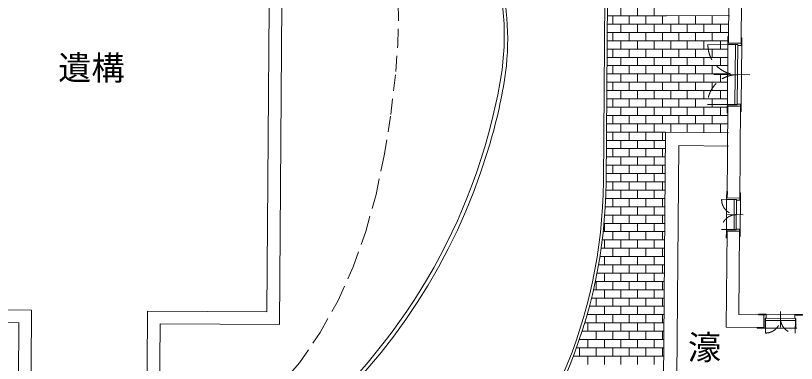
# Model space of a CAD drawing. Units: millimetres, scale not verified. Extents: x -94331 to 144568, y -56598 to 62562.
# Drawn here: x -19843 to 3706, y -15957 to -5482 of the extents above; entities that cross this region are included whole.
import ezdxf
from ezdxf.enums import TextEntityAlignment as Align

# ---------------------------------------------------------------- set-up
doc = ezdxf.new("R2010")
doc.units = ezdxf.units.MM
doc.header["$LTSCALE"] = 400
doc.linetypes.add('DASHED1', pattern=[1.8, 1.2, -0.6])
for name, color, linetype, lineweight in [('0-2_壁', 7, 'Continuous', 9), ('0-3_建具', 7, 'DASHED1', 9), ('0-5_雑', 7, 'Continuous', 9)]:
    doc.layers.add(name, color=color, linetype=linetype, lineweight=lineweight)
doc.layers.add('0-7_ハッチ', color=7, linetype='Continuous')
doc.styles.add('ＭＳ ゴシック', font='')
doc.styles.get('ＭＳ ゴシック').set_extended_font_data('MS Gothic')

msp = doc.modelspace()

# ---------------------------------------------------------------- linework, layer by layer
at = {"layer": '0-2_壁'}
for p, q in [((-2115.4, -10483.9), (-2022.3, 1917.4)), ((-2035.4, -10484.5), (-1942.3, 1916.8)), ((2037.4, -6352.9), (2059.3, -3508)), ((1657.8, -6310), (1679, -3545.1)), ((1685.1, -5489.3), (-214.8, -5475)), ((1937.4, -6362.2), (1037.4, -6355.3)), ((1623.5, -8169.8), (1637.5, -6349.9)), ((2037.8, -6312.9), (1637.8, -6309.9)), ((1867.4, -6351.6), (1853.5, -8171.6)), ((1937.4, -6352.2), (1923.7, -8147.1)), ((2057.4, -6353.1), (2037.4, -6352.9)), ((2057.4, -6353.1), (2043.7, -8148)), ((1216.7, -7256.7), (2301, -7265)), ((2136, -7263.7), (1663.7, -7260.1)), ((1923.6, -8162.1), (1023.6, -8155.2)), ((1622, -10974.9), (1643.2, -8210)), ((1623.5, -8169.8), (1623.2, -8209.8)), ((2023.2, -8212.9), (1623.2, -8209.8)), ((2001.6, -11017.8), (2023.5, -8172.9)), ((2043.5, -8173), (2023.5, -8172.9)), ((-241.3, -8994.9), (-299.4, -16742.3)), ((1658.7, -9009.2), (-241.3, -8994.9)), ((155.7, -9397.9), (103.5, -16349)), ((1655.7, -9409.2), (155.7, -9397.9)), ((1901.6, -11027), (1451.6, -11023.6)), ((1601.7, -11014.7), (1594.6, -11934.7)), ((1601.7, -11014.7), (1602, -10974.7)), ((2002, -10977.8), (1602, -10974.7)), ((1824.6, -11936.5), (1831.7, -11016.5)), ((1894.6, -11937), (1901.5, -11042)), ((2021.6, -11018), (2001.6, -11017.8)), ((2021.6, -11018), (2021.5, -11043)), ((2103.6, -11478.6), (1631.4, -11475)), ((1894.7, -11927), (1444.7, -11923.6)), ((1592.1, -14864.8), (1614.3, -11974.9)), ((1594.6, -11934.7), (1594.3, -11974.7)), ((1994.3, -11977.8), (1594.3, -11974.7)), ((1975, -14487.7), (1994.6, -11937.8)), ((2014.6, -11937.9), (1994.6, -11937.8)), ((2727.4, -14493.5), (1975, -14487.7)), ((2727.4, -14493.5), (2724.3, -14893.5)), ((2767.5, -14473.8), (2767.4, -14493.8)), ((2767.5, -14473.8), (2792.5, -14474)), ((2776.6, -14593.9), (2773.2, -15043.8)), ((3686.6, -14600.8), (2791.6, -14594)), ((3228.2, -14391.8), (3224.6, -14864)), ((3687.5, -14480.8), (3687.4, -14500.8)), ((3686.1, -14670.8), (2766.1, -14663.8)), ((3676.6, -14600.8), (3673.1, -15050.8)), ((2724.5, -14873.5), (1592.1, -14864.8)), ((2764.3, -14893.8), (2724.3, -14893.5)), ((2764.3, -14893.8), (3684.3, -14900.8)), ((3684.3, -14900.8), (3724.3, -14901.1))]:
    msp.add_line(p, q, dxfattribs=at)
for points in [[(-15510.2, -18123.6), (-19770.1, -18091.6), (-19744.9, -14731.7), (-23344.8, -14704.6), (-23230.6, 504.9), (-11770.9, 418.9), (-11885.1, -14790.7), (-15485, -14763.7)], [(-22961.9, -14327.5), (-22853.5, 122.1), (-12153.8, 41.7), (-12262.2, -14407.8), (-15862.1, -14380.8), (-15887.4, -17740.7), (-19387.3, -17714.4), (-19362, -14354.5)], [(1657.8, -6310), (1659.3, -6110), (1639.3, -6109.9), (1637.8, -6309.9)], [(2037.4, -6352.9), (2039, -6152.9), (2059, -6153.1), (2057.4, -6353.1)], [(1643.2, -8210), (1641.6, -8410), (1621.6, -8409.8), (1623.2, -8209.8)], [(2023.5, -8172.9), (2021.9, -8372.9), (2041.9, -8373), (2043.5, -8173)], [(1622, -10974.9), (1623.5, -10774.9), (1603.5, -10774.7), (1602, -10974.7)], [(2001.6, -11017.8), (2003.2, -10817.8), (2023.2, -10818), (2021.6, -11018)], [(1614.3, -11974.9), (1612.8, -12174.9), (1592.8, -12174.7), (1594.3, -11974.7)], [(1994.6, -11937.8), (1993.1, -12137.8), (2013.1, -12137.9), (2014.6, -11937.9)], [(2767.5, -14473.8), (2567.6, -14472.3), (2567.4, -14492.2), (2767.4, -14493.8)], [(3687.5, -14480.8), (3887.5, -14482.4), (3887.4, -14502.4), (3687.4, -14500.8)], [(2724.3, -14893.5), (2524.3, -14891.9), (2524.5, -14871.9), (2724.5, -14873.5)]]:
    msp.add_lwpolyline(points, close=True, dxfattribs=at)
for points in [[(2057.4, -6353.1), (2057.3, -6378.1), (1937.3, -6377.2), (1937.4, -6352.2), (1637.5, -6349.9), (1637.8, -6309.9)], [(2043.5, -8173), (2043.7, -8148), (1923.7, -8147.1), (1923.5, -8172.1), (1623.5, -8169.8)], [(2014.6, -11937.9), (2021.5, -11043), (1901.5, -11042), (1901.7, -11017), (1601.7, -11014.7)], [(2014.6, -11937.9), (2014.8, -11912.9), (1894.8, -11912), (1894.6, -11937), (1594.6, -11934.7)], [(3687.5, -14480.8), (2792.5, -14474), (2791.6, -14594), (2766.6, -14593.8), (2764.3, -14893.8)], [(3687.5, -14480.8), (3662.5, -14480.7), (3661.6, -14600.6), (3686.6, -14600.8), (3684.3, -14900.8)]]:
    msp.add_lwpolyline(points, dxfattribs=at)
for centre, radius, start, end in [((-12984.8, -6082.1), 7880, 349.89873, 69.32793), ((-13366.6, -6187.9), 8364.8, 353.05953, 37.91725), ((-13366.6, -6187.9), 8364.8, 353.05953, 37.91725), ((-12984.8, -6082.1), 8000, 349.89873, 351.97692), ((-22829.8, -4328.2), 17880, 269.56982, 349.89873), ((-20201.7, -4960.6), 15302.6, 342.43912, 350.50379), ((-20201.7, -4960.6), 15302.6, 342.43912, 350.50379), ((-22829.9, -4328.1), 18000.2, 279.55189, 343.04379), ((-22829.9, -4328.1), 18000.2, 279.55189, 343.04379), ((-17075, -10371.6), 15040, 269.56982, 359.56982), ((-17075, -10371.6), 14960, 269.56982, 359.56982)]:
    msp.add_arc(centre, radius, start, end, dxfattribs=at)
at = {"layer": '0-2_壁', "linetype": 'DASHED1'}
for centre, radius, start, end in [((1937.4, -6362.2), 900, 179.56035, 269.56035), ((1923.6, -8162.1), 900, 89.56035, 179.56035), ((1901.6, -11027), 450, 179.56035, 269.56035), ((1894.7, -11927), 450, 89.56035, 179.56035), ((2776.6, -14593.9), 450, 269.56035, 359.56035), ((3676.6, -14600.8), 450, 179.56035, 269.56035)]:
    msp.add_arc(centre, radius, start, end, dxfattribs=at)
at = {"layer": '0-3_建具'}
msp.add_lwpolyline([(-17211.1, -19758.1), (-16816.5, -19757.4), (-16425.2, -19723.3), (-16034.6, -19649.8), (-15641.9, -19530.7), (-15244.5, -19359.9), (-14839.9, -19131.3), (-13780.5, -18399.4), (-12839.7, -17624.7), (-12010.4, -16805.6), (-11285.3, -15940.5), (-10657.3, -15027.9), (-10119.3, -14065.9), (-9664.1, -13053.1), (-9284.5, -11987.8), (-8973.3, -10868.5), (-8723.3, -9693.4), (-8527.5, -8460.9), (-8378.6, -7169.5), (-8317.5, -6361.5), (-8295.7, -5587.6), (-8316.5, -4844.8)], dxfattribs=at)
at = {"layer": '0-5_雑'}
for p, q in [((-1585.1, -5239), (-1585.1, -5489)), ((-1085.1, -5239), (-1085.1, -5489)), ((-585.1, -5239), (-585.1, -5489)), ((-1997.9, -5489), (-214.9, -5489)), ((-1835.1, -5489), (-1835.1, -5739)), ((-1335.1, -5489), (-1335.1, -5739)), ((-835.1, -5489), (-835.1, -5739)), ((-335.1, -5489), (-335.1, -5739)), ((164.9, -5489), (164.9, -5739)), ((664.9, -5489), (664.9, -5739)), ((1164.9, -5489), (1164.9, -5739)), ((-1999.8, -5739), (1662.1, -5739)), ((-1585.1, -5739), (-1585.1, -5989)), ((-1085.1, -5739), (-1085.1, -5989)), ((-585.1, -5739), (-585.1, -5989)), ((-85.1, -5739), (-85.1, -5989)), ((414.9, -5739), (414.9, -5989)), ((914.9, -5739), (914.9, -5989)), ((1414.9, -5739), (1414.9, -5989)), ((-2001.7, -5989), (1660.2, -5989)), ((-1835.1, -5989), (-1835.1, -6239)), ((-1335.1, -5989), (-1335.1, -6239)), ((-835.1, -5989), (-835.1, -6239)), ((-335.1, -5989), (-335.1, -6239)), ((164.9, -5989), (164.9, -6239)), ((664.9, -5989), (664.9, -6239)), ((1164.9, -5989), (1164.9, -6239)), ((-2003.6, -6239), (1658.3, -6239)), ((-1585.1, -6239), (-1585.1, -6489)), ((-1085.1, -6239), (-1085.1, -6489)), ((-585.1, -6239), (-585.1, -6489)), ((-85.1, -6239), (-85.1, -6489)), ((414.9, -6239), (414.9, -6489)), ((914.9, -6239), (914.9, -6489)), ((1414.9, -6239), (1414.9, -6489)), ((-2005.4, -6489), (1636.4, -6489)), ((-1835.1, -6489), (-1835.1, -6739)), ((-1335.1, -6489), (-1335.1, -6739)), ((-835.1, -6489), (-835.1, -6739)), ((-335.1, -6489), (-335.1, -6739)), ((164.9, -6489), (164.9, -6739)), ((664.9, -6489), (664.9, -6739)), ((1164.9, -6489), (1164.9, -6739)), ((-2007.3, -6739), (1634.5, -6739)), ((-1585.1, -6739), (-1585.1, -6989)), ((-1085.1, -6739), (-1085.1, -6989)), ((-585.1, -6739), (-585.1, -6989)), ((-85.1, -6739), (-85.1, -6989)), ((414.9, -6739), (414.9, -6989)), ((914.9, -6739), (914.9, -6989)), ((1414.9, -6739), (1414.9, -6989)), ((-2009.2, -6989), (1632.6, -6989)), ((-1835.1, -6989), (-1835.1, -7239)), ((-1335.1, -6989), (-1335.1, -7239)), ((-835.1, -6989), (-835.1, -7239)), ((-335.1, -6989), (-335.1, -7239)), ((164.9, -6989), (164.9, -7239)), ((664.9, -6989), (664.9, -7239)), ((1164.9, -6989), (1164.9, -7239)), ((-2011.1, -7239), (1630.6, -7239)), ((-1585.1, -7239), (-1585.1, -7489)), ((-1085.1, -7239), (-1085.1, -7489)), ((-585.1, -7239), (-585.1, -7489)), ((-85.1, -7239), (-85.1, -7489)), ((414.9, -7239), (414.9, -7489)), ((914.9, -7239), (914.9, -7489)), ((1414.9, -7239), (1414.9, -7489)), ((-2012.9, -7489), (1628.7, -7489)), ((-1835.1, -7489), (-1835.1, -7739)), ((-1335.1, -7489), (-1335.1, -7739)), ((-835.1, -7489), (-835.1, -7739)), ((-335.1, -7489), (-335.1, -7739)), ((164.9, -7489), (164.9, -7739)), ((664.9, -7489), (664.9, -7739)), ((1164.9, -7489), (1164.9, -7739)), ((-2014.8, -7739), (1626.8, -7739)), ((-1585.1, -7739), (-1585.1, -7989)), ((-1085.1, -7739), (-1085.1, -7989)), ((-585.1, -7739), (-585.1, -7989)), ((-85.1, -7739), (-85.1, -7989)), ((414.9, -7739), (414.9, -7989)), ((914.9, -7739), (914.9, -7989)), ((1414.9, -7739), (1414.9, -7989)), ((-2016.7, -7989), (1624.9, -7989)), ((-1835.1, -7989), (-1835.1, -8239)), ((-1335.1, -7989), (-1335.1, -8239)), ((-835.1, -7989), (-835.1, -8239)), ((-335.1, -7989), (-335.1, -8239)), ((164.9, -7989), (164.9, -8239)), ((664.9, -7989), (664.9, -8239)), ((1164.9, -7989), (1164.9, -8239)), ((-2018.6, -8239), (1623, -8239)), ((-1585.1, -8239), (-1585.1, -8489)), ((-1085.1, -8239), (-1085.1, -8489)), ((-585.1, -8239), (-585.1, -8489)), ((-85.1, -8239), (-85.1, -8489)), ((414.9, -8239), (414.9, -8489)), ((914.9, -8239), (914.9, -8489)), ((1414.9, -8239), (1414.9, -8489)), ((-2020.4, -8489), (1641, -8489)), ((-1835.1, -8489), (-1835.1, -8739)), ((-1335.1, -8489), (-1335.1, -8739)), ((-835.1, -8489), (-835.1, -8739)), ((-335.1, -8489), (-335.1, -8739)), ((164.9, -8489), (164.9, -8739)), ((664.9, -8489), (664.9, -8739)), ((1164.9, -8489), (1164.9, -8739)), ((-2022.3, -8739), (1639.1, -8739)), ((-1585.1, -8739), (-1585.1, -8989)), ((-1085.1, -8739), (-1085.1, -8989)), ((-585.1, -8739), (-585.1, -8989)), ((-85.1, -8739), (-85.1, -8989)), ((414.9, -8739), (414.9, -8989)), ((914.9, -8739), (914.9, -8989)), ((1414.9, -8739), (1414.9, -8989)), ((-2024.2, -8989), (-241.2, -8989)), ((-1835.1, -8989), (-1835.1, -9239)), ((-1335.1, -8989), (-1335.1, -9239)), ((-835.1, -8989), (-835.1, -9239)), ((-335.1, -8989), (-335.1, -9239)), ((-2026.1, -9239), (-243.1, -9239)), ((-1585.1, -9239), (-1585.1, -9489)), ((-1085.1, -9239), (-1085.1, -9489)), ((-585.1, -9239), (-585.1, -9489)), ((-2028, -9489), (-245, -9489)), ((-1835.1, -9489), (-1835.1, -9739)), ((-1335.1, -9489), (-1335.1, -9739)), ((-835.1, -9489), (-835.1, -9739)), ((-335.1, -9489), (-335.1, -9739)), ((-2029.8, -9739), (-246.9, -9739)), ((-1585.1, -9739), (-1585.1, -9989)), ((-1085.1, -9739), (-1085.1, -9989)), ((-585.1, -9739), (-585.1, -9989)), ((-2031.7, -9989), (-248.7, -9989)), ((-1835.1, -9989), (-1835.1, -10239)), ((-1335.1, -9989), (-1335.1, -10239)), ((-835.1, -9989), (-835.1, -10239)), ((-335.1, -9989), (-335.1, -10239)), ((-2033.6, -10239), (-250.6, -10239)), ((-1585.1, -10239), (-1585.1, -10489)), ((-1085.1, -10239), (-1085.1, -10489)), ((-585.1, -10239), (-585.1, -10489)), ((-2035.5, -10489), (-252.5, -10489)), ((-1835.1, -10489), (-1835.1, -10739)), ((-1335.1, -10489), (-1335.1, -10739)), ((-835.1, -10489), (-835.1, -10739)), ((-335.1, -10489), (-335.1, -10739)), ((-2039.5, -10739), (-254.4, -10739)), ((-1585.1, -10739), (-1585.1, -10989)), ((-1085.1, -10739), (-1085.1, -10989)), ((-585.1, -10739), (-585.1, -10989)), ((-2047.7, -10989), (-256.2, -10989)), ((-1835.1, -10989), (-1835.1, -11239)), ((-1335.1, -10989), (-1335.1, -11239)), ((-835.1, -10989), (-835.1, -11239)), ((-335.1, -10989), (-335.1, -11239)), ((-2060, -11239), (-258.1, -11239)), ((-1585.1, -11239), (-1585.1, -11489)), ((-1085.1, -11239), (-1085.1, -11489)), ((-585.1, -11239), (-585.1, -11489)), ((-2076.6, -11489), (-260, -11489)), ((-1835.1, -11489), (-1835.1, -11739)), ((-1335.1, -11489), (-1335.1, -11739)), ((-835.1, -11489), (-835.1, -11739)), ((-335.1, -11489), (-335.1, -11739)), ((-2097.3, -11739), (-261.9, -11739)), ((-2085.1, -11739), (-2085.1, -11989)), ((-1585.1, -11739), (-1585.1, -11989)), ((-1085.1, -11739), (-1085.1, -11989)), ((-585.1, -11739), (-585.1, -11989)), ((-2122.2, -11989), (-263.7, -11989)), ((-1835.1, -11989), (-1835.1, -12239)), ((-1335.1, -11989), (-1335.1, -12239)), ((-835.1, -11989), (-835.1, -12239)), ((-335.1, -11989), (-335.1, -12239)), ((-2151.4, -12239), (-265.6, -12239)), ((-2085.1, -12239), (-2085.1, -12489)), ((-1585.1, -12239), (-1585.1, -12489)), ((-1085.1, -12239), (-1085.1, -12489)), ((-585.1, -12239), (-585.1, -12489)), ((-2184.8, -12489), (-267.5, -12489)), ((-1835.1, -12489), (-1835.1, -12739)), ((-1335.1, -12489), (-1335.1, -12739)), ((-835.1, -12489), (-835.1, -12739)), ((-335.1, -12489), (-335.1, -12739)), ((-2222.5, -12739), (-269.4, -12739)), ((-2085.1, -12739), (-2085.1, -12989)), ((-1585.1, -12739), (-1585.1, -12989)), ((-1085.1, -12739), (-1085.1, -12989)), ((-585.1, -12739), (-585.1, -12989)), ((-2264.5, -12989), (-271.3, -12989)), ((-1835.1, -12989), (-1835.1, -13239)), ((-1335.1, -12989), (-1335.1, -13239)), ((-835.1, -12989), (-835.1, -13239)), ((-335.1, -12989), (-335.1, -13239)), ((-2310.9, -13239), (-273.1, -13239)), ((-2085.1, -13239), (-2085.1, -13489)), ((-1585.1, -13239), (-1585.1, -13489)), ((-1085.1, -13239), (-1085.1, -13489)), ((-585.1, -13239), (-585.1, -13489)), ((-2361.6, -13489), (-275, -13489)), ((-2335.1, -13489), (-2335.1, -13739)), ((-1835.1, -13489), (-1835.1, -13739)), ((-1335.1, -13489), (-1335.1, -13739)), ((-835.1, -13489), (-835.1, -13739)), ((-335.1, -13489), (-335.1, -13739)), ((-2416.8, -13739), (-276.9, -13739)), ((-2085.1, -13739), (-2085.1, -13989)), ((-1585.1, -13739), (-1585.1, -13989)), ((-1085.1, -13739), (-1085.1, -13989)), ((-585.1, -13739), (-585.1, -13989)), ((-2476.5, -13989), (-278.8, -13989)), ((-2335.1, -13989), (-2335.1, -14239)), ((-1835.1, -13989), (-1835.1, -14239)), ((-1335.1, -13989), (-1335.1, -14239)), ((-835.1, -13989), (-835.1, -14239)), ((-335.1, -13989), (-335.1, -14239)), ((-2540.7, -14239), (-280.6, -14239)), ((-2085.1, -14239), (-2085.1, -14489)), ((-1585.1, -14239), (-1585.1, -14489)), ((-1085.1, -14239), (-1085.1, -14489)), ((-585.1, -14239), (-585.1, -14489)), ((-2609.6, -14489), (-282.5, -14489)), ((-2335.1, -14489), (-2335.1, -14739)), ((-1835.1, -14489), (-1835.1, -14739)), ((-1335.1, -14489), (-1335.1, -14739)), ((-835.1, -14489), (-835.1, -14739)), ((-335.1, -14489), (-335.1, -14739)), ((-2683.1, -14739), (-284.4, -14739)), ((-2585.1, -14739), (-2585.1, -14989)), ((-2085.1, -14739), (-2085.1, -14989)), ((-1585.1, -14739), (-1585.1, -14989)), ((-1085.1, -14739), (-1085.1, -14989)), ((-585.1, -14739), (-585.1, -14989)), ((-2761.3, -14989), (-286.3, -14989)), ((-2335.1, -14989), (-2335.1, -15239)), ((-1835.1, -14989), (-1835.1, -15239)), ((-1335.1, -14989), (-1335.1, -15239)), ((-835.1, -14989), (-835.1, -15239)), ((-335.1, -14989), (-335.1, -15239)), ((-2844.4, -15239), (-288.1, -15239)), ((-2585.1, -15239), (-2585.1, -15489)), ((-2085.1, -15239), (-2085.1, -15489)), ((-1585.1, -15239), (-1585.1, -15489)), ((-1085.1, -15239), (-1085.1, -15489)), ((-585.1, -15239), (-585.1, -15489)), ((-2932.4, -15489), (-290, -15489)), ((-2835.1, -15489), (-2835.1, -15739)), ((-2335.1, -15489), (-2335.1, -15739)), ((-1835.1, -15489), (-1835.1, -15739)), ((-1335.1, -15489), (-1335.1, -15739)), ((-835.1, -15489), (-835.1, -15739)), ((-335.1, -15489), (-335.1, -15739)), ((-3025.3, -15739), (-291.9, -15739)), ((-2585.1, -15739), (-2585.1, -15989)), ((-2085.1, -15739), (-2085.1, -15989)), ((-1585.1, -15739), (-1585.1, -15989)), ((-1085.1, -15739), (-1085.1, -15989)), ((-585.1, -15739), (-585.1, -15989))]:
    msp.add_line(p, q, dxfattribs=at)

# ---------------------------------------------------------------- texts
at = {"layer": '0-7_ハッチ', "style": 'ＭＳ ゴシック'}
for s, p in [('遺構', (-18561.6, -7635.4)), ('濠', (429.6, -16061.7))]:
    msp.add_text(s, height=733.1, rotation=359.57, dxfattribs=at).set_placement(p, align=Align.BOTTOM_LEFT)

doc.saveas('drawing.dxf')
